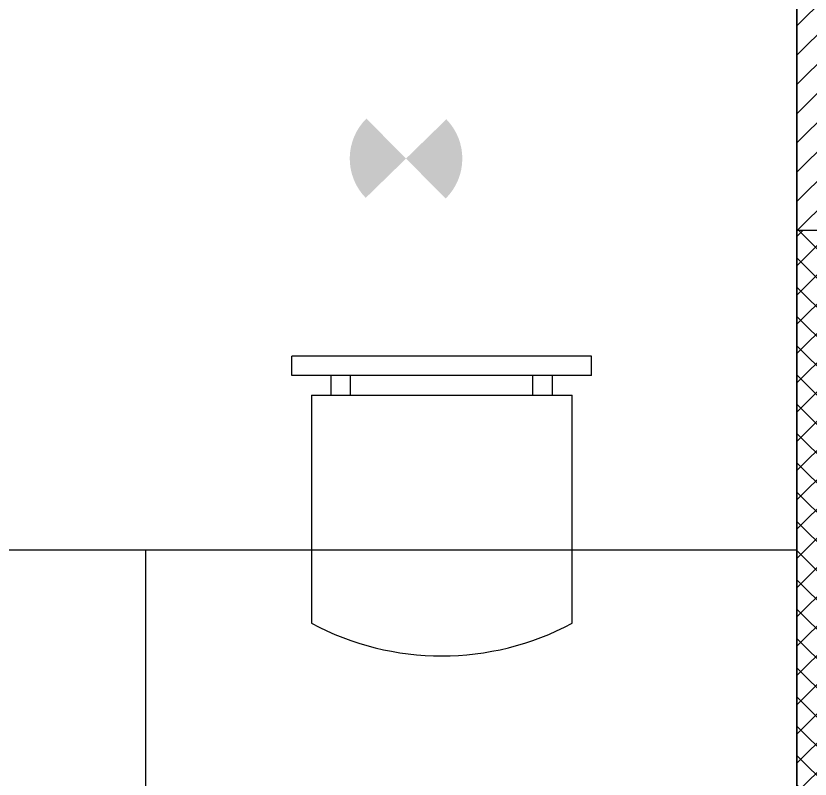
# Model space of a CAD drawing. Header units: metres. Extents: x -16 to 65907, y -5261 to 15511.
# Drawn here: x 18558.3 to 18680.2, y 4610.4 to 4727.5 of the extents above; entities that cross this region are included whole.
import ezdxf

# ---------------------------------------------------------------- set-up
doc = ezdxf.new("R2010")
doc.units = ezdxf.units.M
for name, color, linetype in [('BC-CILL', 23, 'Continuous'), ('BC-DIMENSION', 8, 'Continuous'), ('BC-ELEC_FIT', 10, 'Continuous'), ('BC-FURNITURE', 5, 'Continuous'), ('BC-TEXT', 7, 'Continuous'), ('BC-WALLS', 1, 'Continuous')]:
    doc.layers.add(name, color=color, linetype=linetype)
doc.layers.get('BC-ELEC_FIT').off()

# ---------------------------------------------------------------- blocks, each defined once
blk = doc.blocks.new('chair- 1')
at = {"layer": 'BC-FURNITURE'}
for p, q in [((119.5, -460.5), (73.5, -460.5)), ((73.5, -463.5), (73.5, -460.5)), ((119.5, -463.5), (119.5, -460.5)), ((119.5, -463.5), (73.5, -463.5)), ((79.5, -466.5), (79.5, -463.5)), ((82.5, -466.5), (82.5, -463.5)), ((110.5, -466.5), (110.5, -463.5)), ((113.5, -466.5), (113.5, -463.5)), ((76.5, -466.5), (76.5, -501.5)), ((76.5, -466.5), (116.5, -466.5)), ((116.5, -501.5), (116.5, -466.5))]:
    blk.add_line(p, q, dxfattribs=at)
blk.add_arc((96.5, -464), 42.5, 241.9275, 298.0725, dxfattribs=at)
blk = doc.blocks.new('ele_ceiling_box')
at = {"layer": 'BC-WALLS'}
h = blk.add_hatch(color=256, dxfattribs=at)
edge = h.paths.add_edge_path()
edge.add_ellipse((0, 0), major_axis=(-6.11, 6.11), ratio=1, start_angle=179.7537, end_angle=269.2233)
edge.add_line((6.19, 6.03), (0, 0))
edge.add_line((0, 0), (6.08, -6.13))
edge = h.paths.add_edge_path()
edge.add_line((0, 0), (-6.08, 6.13))
edge.add_ellipse((0, 0), major_axis=(-6.11, 6.11), ratio=1, start_angle=359.7537, end_angle=449.2233)
edge.add_line((-6.19, -6.03), (0, 0))

msp = doc.modelspace()

# ---------------------------------------------------------------- hatches: boundary and pattern name
at = {"layer": 'BC-DIMENSION', "linetype": 'Continuous'}
h = msp.add_hatch(dxfattribs=at)
h.set_pattern_fill('ANSI31', color=256, style=0)
h.set_pattern_definition([(45, (-1743.164, 7235.6938), (-2.24506403, 2.24506403), [])])
h.paths.add_polyline_path([(18701.213, 4694.646), (18701.213, 5009.766), (18688.213, 5009.766), (18685.153, 5009.766), (18680.866, 5009.766), (18679.344, 5009.766), (18678.213, 5009.766), (18678.213, 4694.646)])
h.paths.add_polyline_path([(18574.213, 4567.637), (18574.213, 4590.637), (18348.213, 4590.637), (18348.213, 5021.266), (18325.213, 5021.266), (18325.213, 4757.066), (18325.213, 4590.637), (18315.213, 4590.637), (18315.213, 4580.637), (18325.213, 4580.637), (18325.213, 4567.637)])
h.paths.add_polyline_path([(18225.213, 4580.637), (18225.213, 4590.637), (18044.213, 4590.637), (18044.213, 4567.637), (18215.213, 4567.637), (18215.213, 4580.637)])
h.paths.add_polyline_path([(18193.213, 4734.066), (18193.213, 4757.066), (18051.312, 4757.066), (18051.326, 4734.066)])
h.paths.add_polyline_path([(17862.213, 4857.066), (17862.213, 5011.266), (17849.213, 5011.266), (17846.153, 5011.266), (17841.866, 5011.266), (17840.344, 5011.266), (17839.213, 5011.266), (17839.213, 4857.066), (17842.274, 4857.066), (17846.561, 4857.066), (17848.083, 4857.066), (17849.213, 4857.066)])
h.paths.add_polyline_path([(17862.213, 4722.637), (17862.213, 4757.066), (17839.213, 4757.066), (17839.213, 4722.637)])
h = msp.add_hatch(dxfattribs=at)
h.set_pattern_fill('ANSI37', color=256, style=0)
h.set_pattern_definition([(45, (-2182.3225, 7235.6938), (-2.24506403, 2.24506403), []), (135, (-2182.3225, 7235.6938), (-2.24506403, -2.24506403), [])])
h.paths.add_polyline_path([(18678.213, 4694.646), (18701.213, 4694.646), (18701.213, 4567.637), (18574.213, 4567.637), (18574.213, 4590.637), (18678.213, 4590.637)])

# ---------------------------------------------------------------- linework, layer by layer
at = {"layer": 'BC-CILL'}
msp.add_line((18678.213, 4694.637), (18678.213, 4590.637), dxfattribs=at)
at = {"layer": 'BC-FURNITURE'}
for p, q in [((18348.213, 4645.637), (18601.213, 4645.637)), ((18578.213, 4645.637), (18578.213, 4590.637)), ((18601.213, 4645.637), (18678.213, 4645.637))]:
    msp.add_line(p, q, dxfattribs=at)
at = {"layer": 'BC-TEXT'}
msp.add_lwpolyline([(18348.213, 5166.266), (18348.213, 4590.637), (18678.213, 4590.637), (18678.213, 5166.266)], close=True, dxfattribs=at)
at = {"layer": 'BC-WALLS'}
for p, q in [((18678.213, 5010.476), (18678.213, 4694.646)), ((18678.213, 4694.646), (18701.213, 4694.646))]:
    msp.add_line(p, q, dxfattribs=at)

# ---------------------------------------------------------------- block references
at = {"layer": 'BC-ELEC_FIT', "linetype": 'Continuous'}
msp.add_blockref('ele_ceiling_box', (18618.213, 4705.637), dxfattribs=at)
at = {"layer": 'BC-FURNITURE'}
msp.add_blockref('chair- 1', (18527.203, 5135.837), dxfattribs=at)

doc.saveas('drawing.dxf')
